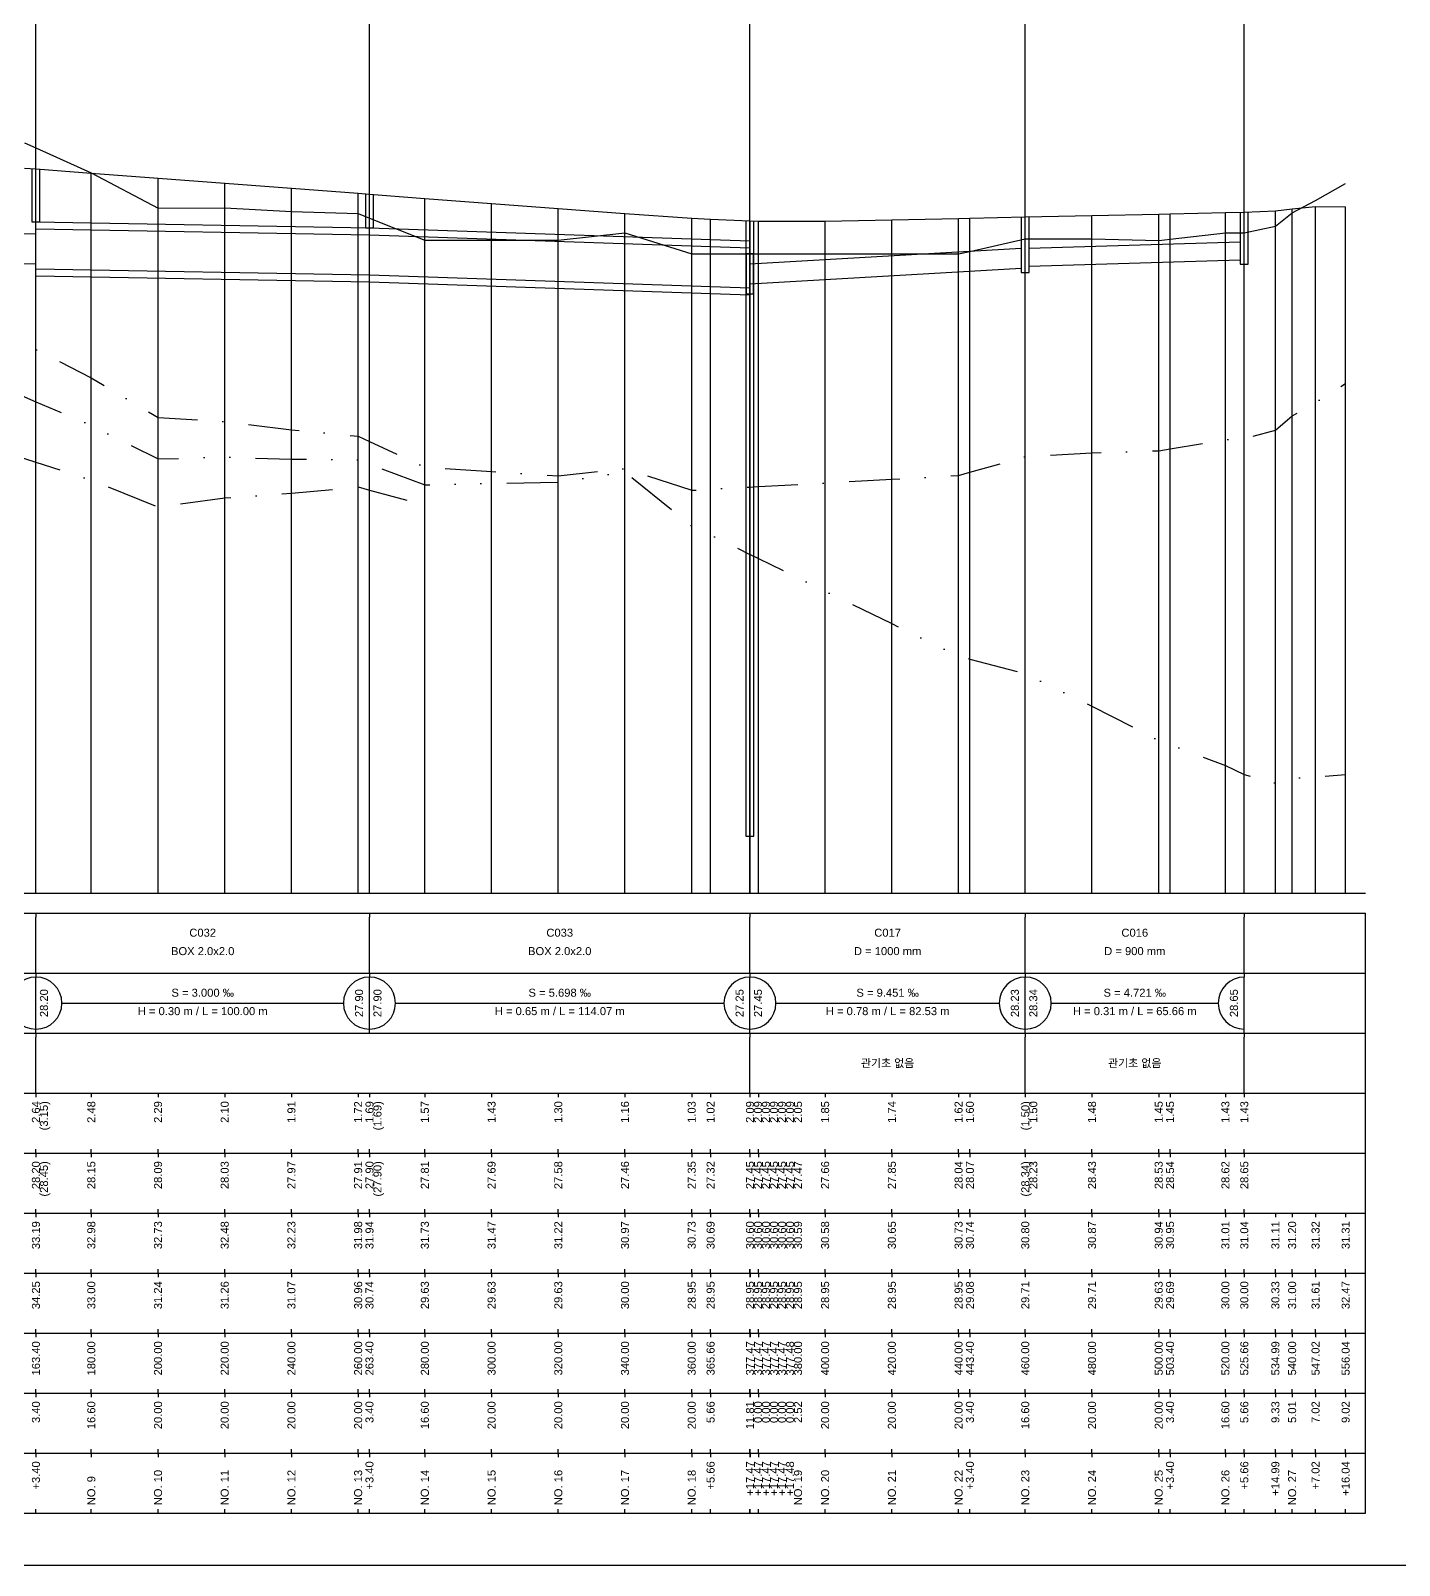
# Model space of a CAD drawing. Header units: millimetres. Extents: x -7351 to 135086, y 1419 to 5643.
# Drawn here: x 39453.2 to 39795.1, y 1419 to 1802.6 of the extents above; entities that cross this region are included whole.
import ezdxf
from ezdxf.enums import TextEntityAlignment as Align

# ---------------------------------------------------------------- set-up
doc = ezdxf.new("R2010")
doc.units = ezdxf.units.MM
for name, pattern in [('BORDER', [44.45, 12.7, -6.35, 12.7, -6.35, 0, -6.35]), ('DASHDOT', [25.4, 12.7, -6.35, 0, -6.35]), ('DIVIDE', [31.75, 12.7, -6.35, 0, -6.35, 0, -6.35])]:
    doc.linetypes.add(name, pattern=pattern)
for name, color, linetype in [('KZ_종단_계획선', 1, 'Continuous'), ('KZ_종단_관로', 4, 'Continuous'), ('KZ_종단_깃발', 7, 'Continuous'), ('KZ_종단_도각', 7, 'Continuous'), ('KZ_종단_맨홀', 4, 'Continuous'), ('KZ_종단_수직선', 7, 'Continuous'), ('KZ_종단_암거', 1, 'Continuous'), ('KZ_종단_암선1', 56, 'DASHDOT'), ('KZ_종단_암선2', 4, 'DIVIDE'), ('KZ_종단_암선3', 6, 'BORDER'), ('KZ_종단_지반선', 3, 'Continuous'), ('KZ_종단_테이블문자', 7, 'Continuous'), ('KZ_종단_테이블선', 7, 'Continuous')]:
    doc.layers.add(name, color=color, linetype=linetype)
doc.styles.get("Standard").update_dxf_attribs({"font": 'arial.ttf'})

msp = doc.modelspace()

# ---------------------------------------------------------------- linework, layer by layer
at = {"layer": 'KZ_종단_계획선'}
msp.add_lwpolyline([(39451.69, 1768.22), (39454.52, 1768.01), (39468.36, 1766.96), (39485.03, 1765.7), (39501.69, 1764.44), (39518.36, 1763.19), (39535.03, 1761.93), (39537.86, 1761.71), (39551.69, 1760.67), (39568.36, 1759.41), (39585.03, 1758.15), (39601.69, 1756.9), (39618.36, 1755.68), (39623.08, 1755.48), (39632.92, 1755.04), (39632.92, 1755.04), (39632.92, 1755.04), (39632.92, 1755.04), (39632.92, 1755.04), (39632.92, 1755.04), (39635.03, 1754.99), (39651.69, 1754.95), (39668.36, 1755.31), (39685.03, 1755.67), (39687.86, 1755.73), (39701.69, 1756.03), (39718.36, 1756.39), (39735.03, 1756.75), (39737.86, 1756.81), (39751.69, 1757.11), (39756.41, 1757.22), (39764.18, 1757.57), (39768.36, 1758.02), (39774.21, 1758.66), (39781.73, 1758.59)], dxfattribs=at)
at = {"layer": 'KZ_종단_관로'}
for p, q in [((39388.86, 1752.79), (39454.52, 1751.79)), ((39702.69, 1748.24), (39755.41, 1749.79)), ((39388.86, 1745.29), (39454.52, 1744.29)), ((39632.92, 1744.29), (39700.69, 1748.19)), ((39702.69, 1743.74), (39755.41, 1745.29)), ((39632.92, 1739.29), (39700.69, 1743.19))]:
    msp.add_line(p, q, dxfattribs=at)
for points in [[(39454.52, 1754.79), (39537.86, 1753.29)], [(39454.52, 1753.04), (39537.86, 1751.54)], [(39537.86, 1753.29), (39632.92, 1750.04)], [(39537.86, 1751.54), (39632.92, 1748.29)], [(39454.52, 1743.04), (39537.86, 1741.54)], [(39454.52, 1741.29), (39537.86, 1739.79)], [(39537.86, 1741.54), (39632.92, 1738.29)], [(39537.86, 1739.79), (39632.92, 1736.54)]]:
    msp.add_lwpolyline(points, dxfattribs=at)
at = {"layer": 'KZ_종단_깃발'}
for p, q in [((39454.52, 1587.04), (39454.52, 1899.85)), ((39537.86, 1587.04), (39537.86, 1899.85)), ((39632.92, 1587.04), (39632.92, 1899.85)), ((39701.69, 1587.04), (39701.69, 1899.85)), ((39756.41, 1587.04), (39756.41, 1899.85))]:
    msp.add_line(p, q, dxfattribs=at)
at = {"layer": 'KZ_종단_도각'}
msp.add_lwpolyline([(39273.36, 1419.04), (40114.36, 1419.04), (40114.36, 2013.04), (39273.36, 2013.04)], close=True, dxfattribs=at)
at = {"layer": 'KZ_종단_맨홀'}
for points in [[(39453.52, 1768.01), (39453.52, 1754.79), (39455.52, 1754.79), (39455.52, 1768.01)], [(39536.86, 1761.71), (39536.86, 1753.29), (39538.86, 1753.29), (39538.86, 1761.71)], [(39755.41, 1757.22), (39755.41, 1744.24), (39757.41, 1744.24), (39757.41, 1757.22)], [(39631.92, 1755.04), (39631.92, 1601.29), (39633.92, 1601.29), (39633.92, 1755.04)], [(39700.69, 1756.03), (39700.69, 1742.11), (39702.69, 1742.11), (39702.69, 1756.03)]]:
    msp.add_lwpolyline(points, dxfattribs=at)
at = {"layer": 'KZ_종단_수직선'}
for p, q in [((39454.53, 1587.04), (39454.53, 1768.01)), ((39468.36, 1587.04), (39468.36, 1766.96)), ((39485.03, 1587.04), (39485.03, 1765.7)), ((39501.69, 1587.04), (39501.69, 1764.44)), ((39518.36, 1587.04), (39518.36, 1763.19)), ((39535.03, 1587.04), (39535.03, 1761.93)), ((39537.86, 1587.04), (39537.86, 1761.71)), ((39551.69, 1587.04), (39551.69, 1760.67)), ((39568.36, 1587.04), (39568.36, 1759.41)), ((39585.03, 1587.04), (39585.03, 1758.15)), ((39601.69, 1587.04), (39601.69, 1756.9)), ((39735.03, 1587.04), (39735.03, 1756.75)), ((39737.86, 1587.04), (39737.86, 1756.81)), ((39751.69, 1587.04), (39751.69, 1757.11)), ((39756.41, 1587.04), (39756.41, 1757.22)), ((39764.18, 1587.04), (39764.18, 1757.57)), ((39768.36, 1587.04), (39768.36, 1758.02)), ((39774.21, 1587.04), (39774.21, 1758.66)), ((39781.73, 1587.04), (39781.73, 1758.59)), ((39618.36, 1587.04), (39618.36, 1755.68)), ((39623.08, 1587.04), (39623.08, 1755.48)), ((39632.92, 1587.04), (39632.92, 1755.04)), ((39632.92, 1587.04), (39632.92, 1755.04)), ((39632.92, 1587.04), (39632.92, 1755.04)), ((39632.92, 1587.04), (39632.92, 1755.04)), ((39632.92, 1587.04), (39632.92, 1755.04)), ((39632.93, 1587.04), (39632.93, 1755.04)), ((39635.03, 1587.04), (39635.03, 1754.99)), ((39651.69, 1587.04), (39651.69, 1754.95)), ((39668.36, 1587.04), (39668.36, 1755.31)), ((39685.03, 1587.04), (39685.03, 1755.67)), ((39687.86, 1587.04), (39687.86, 1755.73)), ((39701.69, 1587.04), (39701.69, 1756.03)), ((39718.36, 1587.04), (39718.36, 1756.39))]:
    msp.add_line(p, q, dxfattribs=at)
at = {"layer": 'KZ_종단_암거'}
for p, q in [((39633.75, 1746.79), (39632.09, 1746.79)), ((39632.09, 1736.79), (39632.09, 1746.79)), ((39633.75, 1746.79), (39633.75, 1736.79)), ((39632.09, 1736.79), (39633.75, 1736.79))]:
    msp.add_line(p, q, dxfattribs=at)
at = {"layer": 'KZ_종단_암선1', "flags": 128}
msp.add_lwpolyline([(39318.36, 1817.62), (39318.36, 1817.62), (39318.36, 1817.62), (39318.36, 1817.62), (39318.36, 1817.62), (39318.36, 1817.62), (39318.36, 1817.62), (39318.36, 1817.62), (39318.36, 1816.29), (39318.36, 1817.62), (39331.55, 1817.58), (39335.03, 1814.54), (39351.69, 1798.45), (39368.36, 1782.35), (39385.03, 1770.1), (39387.86, 1768.17), (39401.69, 1758.73), (39418.36, 1743.51), (39435.03, 1733.63), (39451.69, 1724.4), (39454.53, 1722.94), (39468.36, 1715.79), (39485.03, 1705.9), (39501.69, 1704.9), (39518.36, 1702.86), (39535.03, 1701.23), (39537.86, 1699.91), (39551.69, 1693.48), (39568.36, 1692.39), (39585.03, 1691.35), (39601.69, 1693.16), (39618.36, 1687.7), (39623.08, 1687.97), (39632.92, 1688.51), (39632.92, 1688.51), (39632.92, 1688.51), (39632.92, 1688.51), (39632.92, 1688.51), (39632.93, 1688.51), (39635.03, 1688.63), (39651.69, 1689.55), (39668.36, 1690.48), (39685.03, 1691.4), (39687.86, 1692.21), (39701.69, 1696.13), (39718.36, 1697.06), (39735.03, 1697.58), (39737.86, 1698.05), (39751.69, 1700.37), (39756.41, 1700.63), (39764.18, 1702.73), (39768.36, 1706.29), (39774.21, 1709.69), (39781.73, 1714.4)], dxfattribs=at)
at = {"layer": 'KZ_종단_암선2', "flags": 128}
msp.add_lwpolyline([(39318.36, 1792.35), (39318.36, 1792.35), (39318.36, 1792.35), (39318.36, 1792.35), (39318.36, 1792.35), (39318.36, 1792.35), (39318.36, 1792.35), (39318.36, 1792.35), (39318.36, 1791.03), (39318.36, 1792.35), (39331.55, 1793.5), (39335.03, 1790.77), (39351.69, 1776.17), (39368.36, 1761.56), (39385.03, 1750.79), (39387.86, 1749.12), (39401.69, 1740.92), (39418.36, 1727.19), (39435.03, 1718.8), (39451.69, 1711.06), (39454.53, 1709.85), (39468.36, 1703.94), (39485.03, 1695.54), (39501.69, 1696.03), (39518.36, 1695.48), (39535.03, 1695.34), (39537.86, 1694.27), (39551.69, 1689.08), (39568.36, 1689.46), (39585.03, 1689.75), (39601.69, 1692.29), (39618.36, 1678.81), (39623.08, 1676.51), (39632.92, 1671.7), (39632.92, 1671.7), (39632.92, 1671.7), (39632.92, 1671.7), (39632.92, 1671.7), (39632.93, 1671.7), (39635.03, 1670.67), (39651.69, 1662.53), (39668.36, 1654.39), (39685.03, 1646.25), (39687.86, 1645.51), (39701.69, 1641.92), (39718.36, 1633.78), (39735.03, 1625.23), (39737.86, 1624.16), (39751.69, 1618.95), (39756.41, 1616.65), (39764.18, 1614.52), (39768.36, 1615.81), (39774.21, 1616.03), (39781.73, 1616.65)], dxfattribs=at)
at = {"layer": 'KZ_종단_암선3', "flags": 128}
msp.add_lwpolyline([(39318.36, 1763.2), (39318.36, 1763.2), (39318.36, 1763.2), (39318.36, 1763.2), (39318.36, 1763.2), (39318.36, 1763.2), (39318.36, 1763.2), (39318.36, 1763.2), (39318.36, 1761.88), (39318.36, 1763.2), (39331.55, 1765.71), (39335.03, 1763.34), (39351.69, 1750.46), (39368.36, 1737.57), (39385.03, 1728.52), (39387.86, 1727.14), (39401.69, 1720.37), (39418.36, 1708.36), (39435.03, 1701.69), (39451.69, 1695.67), (39454.53, 1694.75), (39468.36, 1690.27), (39485.03, 1683.58), (39501.69, 1685.8), (39518.36, 1686.97), (39535.03, 1688.54), (39537.86, 1687.77), (39551.69, 1684.01)], dxfattribs=at)
at = {"layer": 'KZ_종단_지반선', "flags": 128}
msp.add_lwpolyline([(39451.69, 1774.55), (39454.53, 1773.28), (39468.36, 1767.04), (39485.03, 1758.24), (39501.69, 1758.34), (39518.36, 1757.39), (39535.03, 1756.85), (39537.86, 1755.72), (39551.69, 1750.2), (39568.36, 1750.2), (39585.03, 1750.2), (39601.69, 1752.04), (39618.36, 1746.77), (39623.08, 1746.77), (39632.92, 1746.77), (39632.92, 1746.77), (39632.92, 1746.77), (39632.92, 1746.77), (39632.92, 1746.77), (39632.93, 1746.77), (39635.03, 1746.77), (39651.69, 1746.77), (39668.36, 1746.77), (39685.03, 1746.77), (39687.86, 1747.42), (39701.69, 1750.58), (39718.36, 1750.58), (39735.03, 1750.17), (39737.86, 1750.49), (39751.69, 1752.04), (39756.41, 1752.04), (39764.18, 1753.7), (39768.36, 1757.04), (39774.21, 1760.11), (39781.73, 1764.4)], dxfattribs=at)
at = {"layer": 'KZ_종단_테이블문자'}
for p, q in [((39454.53, 1582.04), (39454.53, 1581.04)), ((39454.53, 1582.04), (39454.53, 1581.04)), ((39454.53, 1568.04), (39454.53, 1581.04)), ((39454.53, 1568.04), (39454.53, 1581.04)), ((39537.86, 1582.04), (39537.86, 1581.04)), ((39537.86, 1582.04), (39537.86, 1581.04)), ((39537.86, 1568.04), (39537.86, 1581.04)), ((39537.86, 1568.04), (39537.86, 1581.04)), ((39632.92, 1582.04), (39632.92, 1581.04)), ((39632.92, 1582.04), (39632.92, 1581.04)), ((39632.92, 1568.04), (39632.92, 1581.04)), ((39632.92, 1568.04), (39632.92, 1581.04)), ((39701.69, 1582.04), (39701.69, 1581.04)), ((39701.69, 1582.04), (39701.69, 1581.04)), ((39701.69, 1568.04), (39701.69, 1581.04)), ((39701.69, 1568.04), (39701.69, 1581.04)), ((39756.41, 1582.04), (39756.41, 1581.04)), ((39756.41, 1568.04), (39756.41, 1581.04)), ((39454.53, 1567.04), (39454.53, 1568.04)), ((39454.53, 1567.04), (39454.53, 1568.04)), ((39454.53, 1567.04), (39454.53, 1566.04)), ((39454.53, 1567.04), (39454.53, 1566.04)), ((39454.53, 1553.04), (39454.53, 1566.04)), ((39454.53, 1553.04), (39454.53, 1566.04)), ((39537.86, 1567.04), (39537.86, 1568.04)), ((39537.86, 1567.04), (39537.86, 1568.04)), ((39537.86, 1567.04), (39537.86, 1566.04)), ((39537.86, 1567.04), (39537.86, 1566.04)), ((39537.86, 1553.04), (39537.86, 1566.04)), ((39537.86, 1553.04), (39537.86, 1566.04)), ((39632.92, 1567.04), (39632.92, 1568.04)), ((39632.92, 1567.04), (39632.92, 1568.04)), ((39632.92, 1567.04), (39632.92, 1566.04)), ((39632.92, 1567.04), (39632.92, 1566.04)), ((39632.92, 1553.04), (39632.92, 1566.04)), ((39632.92, 1553.04), (39632.92, 1566.04)), ((39701.69, 1567.04), (39701.69, 1568.04)), ((39701.69, 1567.04), (39701.69, 1568.04)), ((39701.69, 1567.04), (39701.69, 1566.04)), ((39701.69, 1567.04), (39701.69, 1566.04)), ((39701.69, 1553.04), (39701.69, 1566.04)), ((39701.69, 1553.04), (39701.69, 1566.04)), ((39756.41, 1567.04), (39756.41, 1568.04)), ((39756.41, 1567.04), (39756.41, 1566.04)), ((39756.41, 1553.04), (39756.41, 1566.04)), ((39460.94, 1559.54), (39531.44, 1559.54)), ((39544.28, 1559.54), (39626.5, 1559.54)), ((39639.33, 1559.54), (39695.28, 1559.54)), ((39708.11, 1559.54), (39749.99, 1559.54)), ((39454.53, 1552.04), (39454.53, 1553.04)), ((39454.53, 1552.04), (39454.53, 1553.04)), ((39454.53, 1552.04), (39454.53, 1551.04)), ((39454.53, 1538.04), (39454.53, 1551.04)), ((39537.86, 1552.04), (39537.86, 1553.04)), ((39537.86, 1552.04), (39537.86, 1553.04)), ((39632.92, 1552.04), (39632.92, 1553.04)), ((39632.92, 1552.04), (39632.92, 1553.04)), ((39632.92, 1552.04), (39632.92, 1551.04)), ((39632.92, 1538.04), (39632.92, 1551.04)), ((39701.69, 1552.04), (39701.69, 1553.04)), ((39701.69, 1552.04), (39701.69, 1553.04)), ((39701.69, 1552.04), (39701.69, 1551.04)), ((39701.69, 1552.04), (39701.69, 1551.04)), ((39701.69, 1538.04), (39701.69, 1551.04)), ((39701.69, 1538.04), (39701.69, 1551.04)), ((39756.41, 1552.04), (39756.41, 1553.04)), ((39756.41, 1552.04), (39756.41, 1551.04)), ((39756.41, 1538.04), (39756.41, 1551.04)), ((39454.53, 1537.04), (39454.53, 1538.04)), ((39632.92, 1537.04), (39632.92, 1538.04)), ((39701.69, 1537.04), (39701.69, 1538.04)), ((39701.69, 1537.04), (39701.69, 1538.04)), ((39756.41, 1537.04), (39756.41, 1538.04))]:
    msp.add_line(p, q, dxfattribs=at)
for centre, start, end in [((39454.53, 1559.54), 90, 270), ((39454.53, 1559.54), 270, 90), ((39537.86, 1559.54), 90, 270), ((39537.86, 1559.54), 270, 90), ((39632.92, 1559.54), 90, 270), ((39632.92, 1559.54), 270, 90), ((39701.69, 1559.54), 90, 270), ((39701.69, 1559.54), 270, 90), ((39756.41, 1559.54), 90, 270)]:
    msp.add_arc(centre, 6.5, start, end, dxfattribs=at)
at = {"layer": 'KZ_종단_테이블선'}
for p, q in [((39298.36, 1587.04), (39786.73, 1587.04)), ((39298.36, 1582.04), (39786.73, 1582.04)), ((39786.73, 1567.04), (39786.73, 1582.04)), ((39298.36, 1567.04), (39786.73, 1567.04)), ((39786.73, 1552.04), (39786.73, 1567.04)), ((39298.36, 1552.04), (39786.73, 1552.04)), ((39786.73, 1537.04), (39786.73, 1552.04)), ((39298.36, 1537.04), (39786.73, 1537.04)), ((39454.52, 1537.04), (39454.52, 1536.04)), ((39468.36, 1537.04), (39468.36, 1536.04)), ((39485.03, 1537.04), (39485.03, 1536.04)), ((39501.69, 1537.04), (39501.69, 1536.04)), ((39518.36, 1537.04), (39518.36, 1536.04)), ((39535.03, 1537.04), (39535.03, 1536.04)), ((39537.86, 1537.04), (39537.86, 1536.04)), ((39551.69, 1537.04), (39551.69, 1536.04)), ((39568.36, 1537.04), (39568.36, 1536.04)), ((39585.03, 1537.04), (39585.03, 1536.04)), ((39601.69, 1537.04), (39601.69, 1536.04)), ((39618.36, 1537.04), (39618.36, 1536.04)), ((39623.08, 1537.04), (39623.08, 1536.04)), ((39632.92, 1537.04), (39632.92, 1536.04)), ((39632.92, 1537.04), (39632.92, 1536.04)), ((39632.92, 1537.04), (39632.92, 1536.04)), ((39632.92, 1537.04), (39632.92, 1536.04)), ((39632.92, 1537.04), (39632.92, 1536.04)), ((39632.92, 1537.04), (39632.92, 1536.04)), ((39635.03, 1537.04), (39635.03, 1536.04)), ((39651.69, 1537.04), (39651.69, 1536.04)), ((39668.36, 1537.04), (39668.36, 1536.04)), ((39685.03, 1537.04), (39685.03, 1536.04)), ((39687.86, 1537.04), (39687.86, 1536.04)), ((39701.69, 1537.04), (39701.69, 1536.04)), ((39718.36, 1537.04), (39718.36, 1536.04)), ((39735.03, 1537.04), (39735.03, 1536.04)), ((39737.86, 1537.04), (39737.86, 1536.04)), ((39751.69, 1537.04), (39751.69, 1536.04)), ((39756.41, 1537.04), (39756.41, 1536.04)), ((39786.73, 1522.04), (39786.73, 1537.04)), ((39454.52, 1522.04), (39454.52, 1523.04)), ((39468.36, 1522.04), (39468.36, 1523.04)), ((39485.03, 1522.04), (39485.03, 1523.04)), ((39501.69, 1522.04), (39501.69, 1523.04)), ((39518.36, 1522.04), (39518.36, 1523.04)), ((39535.03, 1522.04), (39535.03, 1523.04)), ((39537.86, 1522.04), (39537.86, 1523.04)), ((39551.69, 1522.04), (39551.69, 1523.04)), ((39568.36, 1522.04), (39568.36, 1523.04)), ((39585.03, 1522.04), (39585.03, 1523.04)), ((39601.69, 1522.04), (39601.69, 1523.04)), ((39618.36, 1522.04), (39618.36, 1523.04)), ((39623.08, 1522.04), (39623.08, 1523.04)), ((39632.92, 1522.04), (39632.92, 1523.04)), ((39632.92, 1522.04), (39632.92, 1523.04)), ((39632.92, 1522.04), (39632.92, 1523.04)), ((39632.92, 1522.04), (39632.92, 1523.04)), ((39632.92, 1522.04), (39632.92, 1523.04)), ((39632.92, 1522.04), (39632.92, 1523.04)), ((39635.03, 1522.04), (39635.03, 1523.04)), ((39651.69, 1522.04), (39651.69, 1523.04)), ((39668.36, 1522.04), (39668.36, 1523.04)), ((39685.03, 1522.04), (39685.03, 1523.04)), ((39687.86, 1522.04), (39687.86, 1523.04)), ((39701.69, 1522.04), (39701.69, 1523.04)), ((39718.36, 1522.04), (39718.36, 1523.04)), ((39735.03, 1522.04), (39735.03, 1523.04)), ((39737.86, 1522.04), (39737.86, 1523.04)), ((39751.69, 1522.04), (39751.69, 1523.04)), ((39756.41, 1522.04), (39756.41, 1523.04)), ((39298.36, 1522.04), (39786.73, 1522.04)), ((39454.52, 1522.04), (39454.52, 1521.04)), ((39468.36, 1522.04), (39468.36, 1521.04)), ((39485.03, 1522.04), (39485.03, 1521.04)), ((39501.69, 1522.04), (39501.69, 1521.04)), ((39518.36, 1522.04), (39518.36, 1521.04)), ((39535.03, 1522.04), (39535.03, 1521.04)), ((39537.86, 1522.04), (39537.86, 1521.04)), ((39551.69, 1522.04), (39551.69, 1521.04)), ((39568.36, 1522.04), (39568.36, 1521.04)), ((39585.03, 1522.04), (39585.03, 1521.04)), ((39601.69, 1522.04), (39601.69, 1521.04)), ((39618.36, 1522.04), (39618.36, 1521.04)), ((39623.08, 1522.04), (39623.08, 1521.04)), ((39632.92, 1522.04), (39632.92, 1521.04)), ((39632.92, 1522.04), (39632.92, 1521.04)), ((39632.92, 1522.04), (39632.92, 1521.04)), ((39632.92, 1522.04), (39632.92, 1521.04)), ((39632.92, 1522.04), (39632.92, 1521.04)), ((39632.92, 1522.04), (39632.92, 1521.04)), ((39635.03, 1522.04), (39635.03, 1521.04)), ((39651.69, 1522.04), (39651.69, 1521.04)), ((39668.36, 1522.04), (39668.36, 1521.04)), ((39685.03, 1522.04), (39685.03, 1521.04)), ((39687.86, 1522.04), (39687.86, 1521.04)), ((39701.69, 1522.04), (39701.69, 1521.04)), ((39718.36, 1522.04), (39718.36, 1521.04)), ((39735.03, 1522.04), (39735.03, 1521.04)), ((39737.86, 1522.04), (39737.86, 1521.04)), ((39751.69, 1522.04), (39751.69, 1521.04)), ((39756.41, 1522.04), (39756.41, 1521.04)), ((39786.73, 1507.04), (39786.73, 1522.04)), ((39454.52, 1507.04), (39454.52, 1508.04)), ((39468.36, 1507.04), (39468.36, 1508.04)), ((39485.03, 1507.04), (39485.03, 1508.04)), ((39501.69, 1507.04), (39501.69, 1508.04)), ((39518.36, 1507.04), (39518.36, 1508.04)), ((39535.03, 1507.04), (39535.03, 1508.04)), ((39537.86, 1507.04), (39537.86, 1508.04)), ((39551.69, 1507.04), (39551.69, 1508.04)), ((39568.36, 1507.04), (39568.36, 1508.04)), ((39585.03, 1507.04), (39585.03, 1508.04)), ((39601.69, 1507.04), (39601.69, 1508.04)), ((39618.36, 1507.04), (39618.36, 1508.04)), ((39623.08, 1507.04), (39623.08, 1508.04)), ((39632.92, 1507.04), (39632.92, 1508.04)), ((39632.92, 1507.04), (39632.92, 1508.04)), ((39632.92, 1507.04), (39632.92, 1508.04)), ((39632.92, 1507.04), (39632.92, 1508.04)), ((39632.92, 1507.04), (39632.92, 1508.04)), ((39632.92, 1507.04), (39632.92, 1508.04)), ((39635.03, 1507.04), (39635.03, 1508.04)), ((39651.69, 1507.04), (39651.69, 1508.04)), ((39668.36, 1507.04), (39668.36, 1508.04)), ((39685.03, 1507.04), (39685.03, 1508.04)), ((39687.86, 1507.04), (39687.86, 1508.04)), ((39701.69, 1507.04), (39701.69, 1508.04)), ((39718.36, 1507.04), (39718.36, 1508.04)), ((39735.03, 1507.04), (39735.03, 1508.04)), ((39737.86, 1507.04), (39737.86, 1508.04)), ((39751.69, 1507.04), (39751.69, 1508.04)), ((39756.41, 1507.04), (39756.41, 1508.04)), ((39298.36, 1507.04), (39786.73, 1507.04)), ((39454.53, 1507.04), (39454.53, 1506.04)), ((39468.36, 1507.04), (39468.36, 1506.04)), ((39485.03, 1507.04), (39485.03, 1506.04)), ((39501.69, 1507.04), (39501.69, 1506.04)), ((39518.36, 1507.04), (39518.36, 1506.04)), ((39535.03, 1507.04), (39535.03, 1506.04)), ((39537.86, 1507.04), (39537.86, 1506.04)), ((39551.69, 1507.04), (39551.69, 1506.04)), ((39568.36, 1507.04), (39568.36, 1506.04)), ((39585.03, 1507.04), (39585.03, 1506.04)), ((39601.69, 1507.04), (39601.69, 1506.04)), ((39618.36, 1507.04), (39618.36, 1506.04)), ((39623.08, 1507.04), (39623.08, 1506.04)), ((39632.92, 1507.04), (39632.92, 1506.04)), ((39632.92, 1507.04), (39632.92, 1506.04)), ((39632.92, 1507.04), (39632.92, 1506.04)), ((39632.92, 1507.04), (39632.92, 1506.04)), ((39632.92, 1507.04), (39632.92, 1506.04)), ((39632.93, 1507.04), (39632.93, 1506.04)), ((39635.03, 1507.04), (39635.03, 1506.04)), ((39651.69, 1507.04), (39651.69, 1506.04)), ((39668.36, 1507.04), (39668.36, 1506.04)), ((39685.03, 1507.04), (39685.03, 1506.04)), ((39687.86, 1507.04), (39687.86, 1506.04)), ((39701.69, 1507.04), (39701.69, 1506.04)), ((39718.36, 1507.04), (39718.36, 1506.04)), ((39735.03, 1507.04), (39735.03, 1506.04)), ((39737.86, 1507.04), (39737.86, 1506.04)), ((39751.69, 1507.04), (39751.69, 1506.04)), ((39756.41, 1507.04), (39756.41, 1506.04)), ((39764.18, 1507.04), (39764.18, 1506.04)), ((39768.36, 1507.04), (39768.36, 1506.04)), ((39774.21, 1507.04), (39774.21, 1506.04)), ((39781.73, 1507.04), (39781.73, 1506.04)), ((39786.73, 1492.04), (39786.73, 1507.04)), ((39298.36, 1492.04), (39786.73, 1492.04)), ((39454.53, 1492.04), (39454.53, 1493.04)), ((39454.53, 1492.04), (39454.53, 1491.04)), ((39468.36, 1492.04), (39468.36, 1493.04)), ((39468.36, 1492.04), (39468.36, 1491.04)), ((39485.03, 1492.04), (39485.03, 1493.04)), ((39485.03, 1492.04), (39485.03, 1491.04)), ((39501.69, 1492.04), (39501.69, 1493.04)), ((39501.69, 1492.04), (39501.69, 1491.04)), ((39518.36, 1492.04), (39518.36, 1493.04)), ((39518.36, 1492.04), (39518.36, 1491.04)), ((39535.03, 1492.04), (39535.03, 1493.04)), ((39535.03, 1492.04), (39535.03, 1491.04)), ((39537.86, 1492.04), (39537.86, 1493.04)), ((39537.86, 1492.04), (39537.86, 1491.04)), ((39551.69, 1492.04), (39551.69, 1493.04)), ((39551.69, 1492.04), (39551.69, 1491.04)), ((39568.36, 1492.04), (39568.36, 1493.04)), ((39568.36, 1492.04), (39568.36, 1491.04)), ((39585.03, 1492.04), (39585.03, 1493.04)), ((39585.03, 1492.04), (39585.03, 1491.04)), ((39601.69, 1492.04), (39601.69, 1493.04)), ((39601.69, 1492.04), (39601.69, 1491.04)), ((39618.36, 1492.04), (39618.36, 1493.04)), ((39618.36, 1492.04), (39618.36, 1491.04)), ((39623.08, 1492.04), (39623.08, 1493.04)), ((39623.08, 1492.04), (39623.08, 1491.04)), ((39632.92, 1492.04), (39632.92, 1493.04)), ((39632.92, 1492.04), (39632.92, 1493.04)), ((39632.92, 1492.04), (39632.92, 1493.04)), ((39632.92, 1492.04), (39632.92, 1493.04)), ((39632.92, 1492.04), (39632.92, 1493.04)), ((39632.92, 1492.04), (39632.92, 1491.04)), ((39632.92, 1492.04), (39632.92, 1491.04)), ((39632.92, 1492.04), (39632.92, 1491.04)), ((39632.92, 1492.04), (39632.92, 1491.04)), ((39632.92, 1492.04), (39632.92, 1491.04)), ((39632.93, 1492.04), (39632.93, 1493.04)), ((39632.93, 1492.04), (39632.93, 1491.04)), ((39635.03, 1492.04), (39635.03, 1493.04)), ((39635.03, 1492.04), (39635.03, 1491.04)), ((39651.69, 1492.04), (39651.69, 1493.04)), ((39651.69, 1492.04), (39651.69, 1491.04)), ((39668.36, 1492.04), (39668.36, 1493.04)), ((39668.36, 1492.04), (39668.36, 1491.04)), ((39685.03, 1492.04), (39685.03, 1493.04)), ((39685.03, 1492.04), (39685.03, 1491.04)), ((39687.86, 1492.04), (39687.86, 1493.04)), ((39687.86, 1492.04), (39687.86, 1491.04)), ((39701.69, 1492.04), (39701.69, 1493.04)), ((39701.69, 1492.04), (39701.69, 1491.04)), ((39718.36, 1492.04), (39718.36, 1493.04)), ((39718.36, 1492.04), (39718.36, 1491.04)), ((39735.03, 1492.04), (39735.03, 1493.04)), ((39735.03, 1492.04), (39735.03, 1491.04)), ((39737.86, 1492.04), (39737.86, 1493.04)), ((39737.86, 1492.04), (39737.86, 1491.04)), ((39751.69, 1492.04), (39751.69, 1493.04)), ((39751.69, 1492.04), (39751.69, 1491.04)), ((39756.41, 1492.04), (39756.41, 1493.04)), ((39756.41, 1492.04), (39756.41, 1491.04)), ((39764.18, 1492.04), (39764.18, 1493.04)), ((39764.18, 1492.04), (39764.18, 1491.04)), ((39768.36, 1492.04), (39768.36, 1493.04)), ((39768.36, 1492.04), (39768.36, 1491.04)), ((39774.21, 1492.04), (39774.21, 1493.04)), ((39774.21, 1492.04), (39774.21, 1491.04)), ((39781.73, 1492.04), (39781.73, 1493.04)), ((39781.73, 1492.04), (39781.73, 1491.04)), ((39786.73, 1477.04), (39786.73, 1492.04)), ((39298.36, 1477.04), (39786.73, 1477.04)), ((39454.53, 1477.04), (39454.53, 1478.04)), ((39454.53, 1477.04), (39454.53, 1476.04)), ((39468.36, 1477.04), (39468.36, 1478.04)), ((39468.36, 1477.04), (39468.36, 1476.04)), ((39485.03, 1477.04), (39485.03, 1478.04)), ((39485.03, 1477.04), (39485.03, 1476.04)), ((39501.69, 1477.04), (39501.69, 1478.04)), ((39501.69, 1477.04), (39501.69, 1476.04)), ((39518.36, 1477.04), (39518.36, 1478.04)), ((39518.36, 1477.04), (39518.36, 1476.04)), ((39535.03, 1477.04), (39535.03, 1478.04)), ((39535.03, 1477.04), (39535.03, 1476.04)), ((39537.86, 1477.04), (39537.86, 1478.04)), ((39537.86, 1477.04), (39537.86, 1476.04)), ((39551.69, 1477.04), (39551.69, 1478.04)), ((39551.69, 1477.04), (39551.69, 1476.04)), ((39568.36, 1477.04), (39568.36, 1478.04)), ((39568.36, 1477.04), (39568.36, 1476.04)), ((39585.03, 1477.04), (39585.03, 1478.04)), ((39585.03, 1477.04), (39585.03, 1476.04)), ((39601.69, 1477.04), (39601.69, 1478.04)), ((39601.69, 1477.04), (39601.69, 1476.04)), ((39618.36, 1477.04), (39618.36, 1478.04)), ((39618.36, 1477.04), (39618.36, 1476.04)), ((39623.08, 1477.04), (39623.08, 1478.04)), ((39623.08, 1477.04), (39623.08, 1476.04)), ((39632.92, 1477.04), (39632.92, 1478.04)), ((39632.92, 1477.04), (39632.92, 1478.04)), ((39632.92, 1477.04), (39632.92, 1478.04)), ((39632.92, 1477.04), (39632.92, 1478.04)), ((39632.92, 1477.04), (39632.92, 1478.04)), ((39632.92, 1477.04), (39632.92, 1476.04)), ((39632.92, 1477.04), (39632.92, 1476.04)), ((39632.92, 1477.04), (39632.92, 1476.04)), ((39632.92, 1477.04), (39632.92, 1476.04)), ((39632.92, 1477.04), (39632.92, 1476.04)), ((39632.93, 1477.04), (39632.93, 1478.04)), ((39632.93, 1477.04), (39632.93, 1476.04)), ((39635.03, 1477.04), (39635.03, 1478.04)), ((39635.03, 1477.04), (39635.03, 1476.04)), ((39651.69, 1477.04), (39651.69, 1478.04)), ((39651.69, 1477.04), (39651.69, 1476.04)), ((39668.36, 1477.04), (39668.36, 1478.04)), ((39668.36, 1477.04), (39668.36, 1476.04)), ((39685.03, 1477.04), (39685.03, 1478.04)), ((39685.03, 1477.04), (39685.03, 1476.04)), ((39687.86, 1477.04), (39687.86, 1478.04)), ((39687.86, 1477.04), (39687.86, 1476.04)), ((39701.69, 1477.04), (39701.69, 1478.04)), ((39701.69, 1477.04), (39701.69, 1476.04)), ((39718.36, 1477.04), (39718.36, 1478.04)), ((39718.36, 1477.04), (39718.36, 1476.04)), ((39735.03, 1477.04), (39735.03, 1478.04)), ((39735.03, 1477.04), (39735.03, 1476.04)), ((39737.86, 1477.04), (39737.86, 1478.04)), ((39737.86, 1477.04), (39737.86, 1476.04)), ((39751.69, 1477.04), (39751.69, 1478.04)), ((39751.69, 1477.04), (39751.69, 1476.04)), ((39756.41, 1477.04), (39756.41, 1478.04)), ((39756.41, 1477.04), (39756.41, 1476.04)), ((39764.18, 1477.04), (39764.18, 1478.04)), ((39764.18, 1477.04), (39764.18, 1476.04)), ((39768.36, 1477.04), (39768.36, 1478.04)), ((39768.36, 1477.04), (39768.36, 1476.04)), ((39774.21, 1477.04), (39774.21, 1478.04)), ((39774.21, 1477.04), (39774.21, 1476.04)), ((39781.73, 1477.04), (39781.73, 1478.04)), ((39781.73, 1477.04), (39781.73, 1476.04)), ((39786.73, 1462.04), (39786.73, 1477.04)), ((39298.36, 1462.04), (39786.73, 1462.04)), ((39454.53, 1462.04), (39454.53, 1463.04)), ((39454.53, 1462.04), (39454.53, 1461.04)), ((39468.36, 1462.04), (39468.36, 1463.04)), ((39468.36, 1462.04), (39468.36, 1461.04)), ((39485.03, 1462.04), (39485.03, 1463.04)), ((39485.03, 1462.04), (39485.03, 1461.04)), ((39501.69, 1462.04), (39501.69, 1463.04)), ((39501.69, 1462.04), (39501.69, 1461.04)), ((39518.36, 1462.04), (39518.36, 1463.04)), ((39518.36, 1462.04), (39518.36, 1461.04)), ((39535.03, 1462.04), (39535.03, 1463.04)), ((39535.03, 1462.04), (39535.03, 1461.04)), ((39537.86, 1462.04), (39537.86, 1463.04)), ((39537.86, 1462.04), (39537.86, 1461.04)), ((39551.69, 1462.04), (39551.69, 1463.04)), ((39551.69, 1462.04), (39551.69, 1461.04)), ((39568.36, 1462.04), (39568.36, 1463.04)), ((39568.36, 1462.04), (39568.36, 1461.04)), ((39585.03, 1462.04), (39585.03, 1463.04)), ((39585.03, 1462.04), (39585.03, 1461.04)), ((39601.69, 1462.04), (39601.69, 1463.04)), ((39601.69, 1462.04), (39601.69, 1461.04)), ((39618.36, 1462.04), (39618.36, 1463.04)), ((39618.36, 1462.04), (39618.36, 1461.04)), ((39623.08, 1462.04), (39623.08, 1463.04)), ((39623.08, 1462.04), (39623.08, 1461.04)), ((39632.92, 1462.04), (39632.92, 1463.04)), ((39632.92, 1462.04), (39632.92, 1463.04)), ((39632.92, 1462.04), (39632.92, 1463.04)), ((39632.92, 1462.04), (39632.92, 1463.04)), ((39632.92, 1462.04), (39632.92, 1463.04)), ((39632.92, 1462.04), (39632.92, 1461.04)), ((39632.92, 1462.04), (39632.92, 1461.04)), ((39632.92, 1462.04), (39632.92, 1461.04)), ((39632.92, 1462.04), (39632.92, 1461.04)), ((39632.92, 1462.04), (39632.92, 1461.04)), ((39632.93, 1462.04), (39632.93, 1463.04)), ((39632.93, 1462.04), (39632.93, 1461.04)), ((39635.03, 1462.04), (39635.03, 1463.04)), ((39635.03, 1462.04), (39635.03, 1461.04)), ((39651.69, 1462.04), (39651.69, 1463.04)), ((39651.69, 1462.04), (39651.69, 1461.04)), ((39668.36, 1462.04), (39668.36, 1463.04)), ((39668.36, 1462.04), (39668.36, 1461.04)), ((39685.03, 1462.04), (39685.03, 1463.04)), ((39685.03, 1462.04), (39685.03, 1461.04)), ((39687.86, 1462.04), (39687.86, 1463.04)), ((39687.86, 1462.04), (39687.86, 1461.04)), ((39701.69, 1462.04), (39701.69, 1463.04)), ((39701.69, 1462.04), (39701.69, 1461.04)), ((39718.36, 1462.04), (39718.36, 1463.04)), ((39718.36, 1462.04), (39718.36, 1461.04)), ((39735.03, 1462.04), (39735.03, 1463.04)), ((39735.03, 1462.04), (39735.03, 1461.04)), ((39737.86, 1462.04), (39737.86, 1463.04)), ((39737.86, 1462.04), (39737.86, 1461.04)), ((39751.69, 1462.04), (39751.69, 1463.04)), ((39751.69, 1462.04), (39751.69, 1461.04)), ((39756.41, 1462.04), (39756.41, 1463.04)), ((39756.41, 1462.04), (39756.41, 1461.04)), ((39764.18, 1462.04), (39764.18, 1463.04)), ((39764.18, 1462.04), (39764.18, 1461.04)), ((39768.36, 1462.04), (39768.36, 1463.04)), ((39768.36, 1462.04), (39768.36, 1461.04)), ((39774.21, 1462.04), (39774.21, 1463.04)), ((39774.21, 1462.04), (39774.21, 1461.04)), ((39781.73, 1462.04), (39781.73, 1463.04)), ((39781.73, 1462.04), (39781.73, 1461.04)), ((39786.73, 1447.04), (39786.73, 1462.04)), ((39298.36, 1447.04), (39786.73, 1447.04)), ((39454.53, 1447.04), (39454.53, 1448.04)), ((39454.53, 1447.04), (39454.53, 1446.04)), ((39468.36, 1447.04), (39468.36, 1448.04)), ((39468.36, 1447.04), (39468.36, 1446.04)), ((39485.03, 1447.04), (39485.03, 1448.04)), ((39485.03, 1447.04), (39485.03, 1446.04)), ((39501.69, 1447.04), (39501.69, 1448.04)), ((39501.69, 1447.04), (39501.69, 1446.04)), ((39518.36, 1447.04), (39518.36, 1448.04)), ((39518.36, 1447.04), (39518.36, 1446.04)), ((39535.03, 1447.04), (39535.03, 1448.04)), ((39535.03, 1447.04), (39535.03, 1446.04)), ((39537.86, 1447.04), (39537.86, 1448.04)), ((39537.86, 1447.04), (39537.86, 1446.04)), ((39551.69, 1447.04), (39551.69, 1448.04)), ((39551.69, 1447.04), (39551.69, 1446.04)), ((39568.36, 1447.04), (39568.36, 1448.04)), ((39568.36, 1447.04), (39568.36, 1446.04)), ((39585.03, 1447.04), (39585.03, 1448.04)), ((39585.03, 1447.04), (39585.03, 1446.04)), ((39601.69, 1447.04), (39601.69, 1448.04)), ((39601.69, 1447.04), (39601.69, 1446.04)), ((39618.36, 1447.04), (39618.36, 1448.04)), ((39618.36, 1447.04), (39618.36, 1446.04)), ((39623.08, 1447.04), (39623.08, 1448.04)), ((39623.08, 1447.04), (39623.08, 1446.04)), ((39632.92, 1447.04), (39632.92, 1448.04)), ((39632.92, 1447.04), (39632.92, 1448.04)), ((39632.92, 1447.04), (39632.92, 1448.04)), ((39632.92, 1447.04), (39632.92, 1448.04)), ((39632.92, 1447.04), (39632.92, 1448.04)), ((39632.92, 1447.04), (39632.92, 1446.04)), ((39632.92, 1447.04), (39632.92, 1446.04)), ((39632.92, 1447.04), (39632.92, 1446.04)), ((39632.92, 1447.04), (39632.92, 1446.04)), ((39632.92, 1447.04), (39632.92, 1446.04)), ((39632.93, 1447.04), (39632.93, 1448.04)), ((39632.93, 1447.04), (39632.93, 1446.04)), ((39635.03, 1447.04), (39635.03, 1448.04)), ((39635.03, 1447.04), (39635.03, 1446.04)), ((39651.69, 1447.04), (39651.69, 1448.04)), ((39651.69, 1447.04), (39651.69, 1446.04)), ((39668.36, 1447.04), (39668.36, 1448.04)), ((39668.36, 1447.04), (39668.36, 1446.04)), ((39685.03, 1447.04), (39685.03, 1448.04)), ((39685.03, 1447.04), (39685.03, 1446.04)), ((39687.86, 1447.04), (39687.86, 1448.04)), ((39687.86, 1447.04), (39687.86, 1446.04)), ((39701.69, 1447.04), (39701.69, 1448.04)), ((39701.69, 1447.04), (39701.69, 1446.04)), ((39718.36, 1447.04), (39718.36, 1448.04)), ((39718.36, 1447.04), (39718.36, 1446.04)), ((39735.03, 1447.04), (39735.03, 1448.04)), ((39735.03, 1447.04), (39735.03, 1446.04)), ((39737.86, 1447.04), (39737.86, 1448.04)), ((39737.86, 1447.04), (39737.86, 1446.04)), ((39751.69, 1447.04), (39751.69, 1448.04)), ((39751.69, 1447.04), (39751.69, 1446.04)), ((39756.41, 1447.04), (39756.41, 1448.04)), ((39756.41, 1447.04), (39756.41, 1446.04)), ((39764.18, 1447.04), (39764.18, 1448.04)), ((39764.18, 1447.04), (39764.18, 1446.04)), ((39768.36, 1447.04), (39768.36, 1448.04)), ((39768.36, 1447.04), (39768.36, 1446.04)), ((39774.21, 1447.04), (39774.21, 1448.04)), ((39774.21, 1447.04), (39774.21, 1446.04)), ((39781.73, 1447.04), (39781.73, 1448.04)), ((39781.73, 1447.04), (39781.73, 1446.04)), ((39786.73, 1432.04), (39786.73, 1447.04)), ((39298.36, 1432.04), (39786.73, 1432.04)), ((39454.53, 1432.04), (39454.53, 1433.04)), ((39468.36, 1432.04), (39468.36, 1433.04)), ((39485.03, 1432.04), (39485.03, 1433.04)), ((39501.69, 1432.04), (39501.69, 1433.04)), ((39518.36, 1432.04), (39518.36, 1433.04)), ((39535.03, 1432.04), (39535.03, 1433.04)), ((39537.86, 1432.04), (39537.86, 1433.04)), ((39551.69, 1432.04), (39551.69, 1433.04)), ((39568.36, 1432.04), (39568.36, 1433.04)), ((39585.03, 1432.04), (39585.03, 1433.04)), ((39601.69, 1432.04), (39601.69, 1433.04)), ((39618.36, 1432.04), (39618.36, 1433.04)), ((39623.08, 1432.04), (39623.08, 1433.04)), ((39632.92, 1432.04), (39632.92, 1433.04)), ((39632.92, 1432.04), (39632.92, 1433.04)), ((39632.92, 1432.04), (39632.92, 1433.04)), ((39632.92, 1432.04), (39632.92, 1433.04)), ((39632.92, 1432.04), (39632.92, 1433.04)), ((39632.93, 1432.04), (39632.93, 1433.04)), ((39635.03, 1432.04), (39635.03, 1433.04)), ((39651.69, 1432.04), (39651.69, 1433.04)), ((39668.36, 1432.04), (39668.36, 1433.04)), ((39685.03, 1432.04), (39685.03, 1433.04)), ((39687.86, 1432.04), (39687.86, 1433.04)), ((39701.69, 1432.04), (39701.69, 1433.04)), ((39718.36, 1432.04), (39718.36, 1433.04)), ((39735.03, 1432.04), (39735.03, 1433.04)), ((39737.86, 1432.04), (39737.86, 1433.04)), ((39751.69, 1432.04), (39751.69, 1433.04)), ((39756.41, 1432.04), (39756.41, 1433.04)), ((39764.18, 1432.04), (39764.18, 1433.04)), ((39768.36, 1432.04), (39768.36, 1433.04)), ((39774.21, 1432.04), (39774.21, 1433.04)), ((39781.73, 1432.04), (39781.73, 1433.04))]:
    msp.add_line(p, q, dxfattribs=at)

# ---------------------------------------------------------------- texts
at = {"layer": 'KZ_종단_테이블문자'}
for s, p in [('C032', (39496.19, 1575.54)), ('C033', (39585.39, 1575.54)), ('C017', (39667.31, 1575.54)), ('C016', (39729.05, 1575.54)), ('S = 3.000 ‰', (39496.19, 1560.54)), ('S = 5.698 ‰', (39585.39, 1560.54)), ('S = 9.451 ‰', (39667.31, 1560.54)), ('S = 4.721 ‰', (39729.05, 1560.54))]:
    msp.add_text(s, height=2, dxfattribs=at).set_placement(p, align=Align.BOTTOM_CENTER)
for s, p in [('BOX 2.0x2.0', (39496.19, 1573.54)), ('BOX 2.0x2.0', (39585.39, 1573.54)), ('D = 1000 mm', (39667.31, 1573.54)), ('D = 900 mm', (39729.05, 1573.54)), ('H = 0.30 m / L = 100.00 m', (39496.19, 1558.54)), ('H = 0.65 m / L = 114.07 m', (39585.39, 1558.54)), ('H = 0.78 m / L = 82.53 m', (39667.31, 1558.54)), ('H = 0.31 m / L = 65.66 m', (39729.05, 1558.54))]:
    msp.add_text(s, height=2, dxfattribs=at).set_placement(p, align=Align.TOP_CENTER)
for s, p in [('28.20', (39455.53, 1559.54)), ('27.90', (39538.86, 1559.54)), ('27.45', (39633.92, 1559.54)), ('28.34', (39702.69, 1559.54))]:
    msp.add_text(s, height=2, rotation=90, dxfattribs=at).set_placement(p, align=Align.TOP_CENTER)
for s, p in [('27.90', (39536.86, 1559.54)), ('27.25', (39631.92, 1559.54)), ('28.23', (39700.69, 1559.54)), ('28.65', (39755.41, 1559.54))]:
    msp.add_text(s, height=2, rotation=90, dxfattribs=at).set_placement(p, align=Align.BOTTOM_CENTER)
for p in [(39667.31, 1544.54), (39729.05, 1544.54)]:
    msp.add_text('관기초 없음', height=2, dxfattribs=at).set_placement(p, align=Align.MIDDLE_CENTER)
for s, p in [('2.64', (39454.52, 1535.04)), ('(3.15)', (39456.52, 1535.04)), ('2.48', (39468.36, 1535.04)), ('2.29', (39485.03, 1535.04)), ('2.10', (39501.69, 1535.04)), ('1.91', (39518.36, 1535.04)), ('1.72', (39535.03, 1535.04)), ('1.69', (39537.86, 1535.04)), ('(1.69)', (39539.86, 1535.04)), ('1.57', (39551.69, 1535.04)), ('1.43', (39568.36, 1535.04)), ('1.30', (39585.03, 1535.04)), ('1.16', (39601.69, 1535.04)), ('1.03', (39618.36, 1535.04)), ('1.02', (39623.08, 1535.04)), ('2.09', (39632.92, 1535.04)), ('2.09', (39634.92, 1535.04)), ('2.09', (39636.92, 1535.04)), ('2.09', (39638.92, 1535.04)), ('2.09', (39640.92, 1535.04)), ('2.09', (39642.92, 1535.04)), ('2.05', (39644.92, 1535.04)), ('1.85', (39651.69, 1535.04)), ('1.74', (39668.36, 1535.04)), ('1.62', (39685.03, 1535.04)), ('1.60', (39687.86, 1535.04)), ('(1.50)', (39701.69, 1535.04)), ('1.50', (39703.69, 1535.04)), ('1.48', (39718.36, 1535.04)), ('1.45', (39735.03, 1535.04)), ('1.45', (39737.86, 1535.04)), ('1.43', (39751.69, 1535.04)), ('1.43', (39756.41, 1535.04)), ('28.20', (39454.52, 1520.04)), ('(28.45)', (39456.52, 1520.04)), ('28.15', (39468.36, 1520.04)), ('28.09', (39485.03, 1520.04)), ('28.03', (39501.69, 1520.04)), ('27.97', (39518.36, 1520.04)), ('27.91', (39535.03, 1520.04)), ('27.90', (39537.86, 1520.04)), ('(27.90)', (39539.86, 1520.04)), ('27.81', (39551.69, 1520.04)), ('27.69', (39568.36, 1520.04)), ('27.58', (39585.03, 1520.04)), ('27.46', (39601.69, 1520.04)), ('27.35', (39618.36, 1520.04)), ('27.32', (39623.08, 1520.04)), ('27.45', (39632.92, 1520.04)), ('27.45', (39634.92, 1520.04)), ('27.45', (39636.92, 1520.04)), ('27.45', (39638.92, 1520.04)), ('27.45', (39640.92, 1520.04)), ('27.45', (39642.92, 1520.04)), ('27.47', (39644.92, 1520.04)), ('27.66', (39651.69, 1520.04)), ('27.85', (39668.36, 1520.04)), ('28.04', (39685.03, 1520.04)), ('28.07', (39687.86, 1520.04)), ('(28.34)', (39701.69, 1520.04)), ('28.23', (39703.69, 1520.04)), ('28.43', (39718.36, 1520.04)), ('28.53', (39735.03, 1520.04)), ('28.54', (39737.86, 1520.04)), ('28.62', (39751.69, 1520.04)), ('28.65', (39756.41, 1520.04)), ('33.19', (39454.53, 1505.04)), ('32.98', (39468.36, 1505.04)), ('32.73', (39485.03, 1505.04)), ('32.48', (39501.69, 1505.04)), ('32.23', (39518.36, 1505.04)), ('31.98', (39535.03, 1505.04)), ('31.94', (39537.86, 1505.04)), ('31.73', (39551.69, 1505.04)), ('31.47', (39568.36, 1505.04)), ('31.22', (39585.03, 1505.04)), ('30.97', (39601.69, 1505.04)), ('30.73', (39618.36, 1505.04)), ('30.69', (39623.08, 1505.04)), ('30.60', (39632.92, 1505.04)), ('30.60', (39634.92, 1505.04)), ('30.60', (39636.92, 1505.04)), ('30.60', (39638.92, 1505.04)), ('30.60', (39640.92, 1505.04)), ('30.60', (39642.92, 1505.04)), ('30.59', (39644.92, 1505.04)), ('30.58', (39651.69, 1505.04)), ('30.65', (39668.36, 1505.04)), ('30.73', (39685.03, 1505.04)), ('30.74', (39687.86, 1505.04)), ('30.80', (39701.69, 1505.04)), ('30.87', (39718.36, 1505.04)), ('30.94', (39735.03, 1505.04)), ('30.95', (39737.86, 1505.04)), ('31.01', (39751.69, 1505.04)), ('31.04', (39756.41, 1505.04)), ('31.11', (39764.18, 1505.04)), ('31.20', (39768.36, 1505.04)), ('31.32', (39774.21, 1505.04)), ('31.31', (39781.73, 1505.04)), ('34.25', (39454.53, 1490.04)), ('33.00', (39468.36, 1490.04)), ('31.24', (39485.03, 1490.04)), ('31.26', (39501.69, 1490.04)), ('31.07', (39518.36, 1490.04)), ('30.96', (39535.03, 1490.04)), ('30.74', (39537.86, 1490.04)), ('29.63', (39551.69, 1490.04)), ('29.63', (39568.36, 1490.04)), ('29.63', (39585.03, 1490.04)), ('30.00', (39601.69, 1490.04)), ('28.95', (39618.36, 1490.04)), ('28.95', (39623.08, 1490.04)), ('28.95', (39632.92, 1490.04)), ('28.95', (39634.92, 1490.04)), ('28.95', (39636.92, 1490.04)), ('28.95', (39638.92, 1490.04)), ('28.95', (39640.92, 1490.04)), ('28.95', (39642.92, 1490.04)), ('28.95', (39644.92, 1490.04)), ('28.95', (39651.69, 1490.04)), ('28.95', (39668.36, 1490.04)), ('28.95', (39685.03, 1490.04)), ('29.08', (39687.86, 1490.04)), ('29.71', (39701.69, 1490.04)), ('29.71', (39718.36, 1490.04)), ('29.63', (39735.03, 1490.04)), ('29.69', (39737.86, 1490.04)), ('30.00', (39751.69, 1490.04)), ('30.00', (39756.41, 1490.04)), ('30.33', (39764.18, 1490.04)), ('31.00', (39768.36, 1490.04)), ('31.61', (39774.21, 1490.04)), ('32.47', (39781.73, 1490.04)), ('163.40', (39454.53, 1475.04)), ('180.00', (39468.36, 1475.04)), ('200.00', (39485.03, 1475.04)), ('220.00', (39501.69, 1475.04)), ('240.00', (39518.36, 1475.04)), ('260.00', (39535.03, 1475.04)), ('263.40', (39537.86, 1475.04)), ('280.00', (39551.69, 1475.04)), ('300.00', (39568.36, 1475.04)), ('320.00', (39585.03, 1475.04)), ('340.00', (39601.69, 1475.04)), ('360.00', (39618.36, 1475.04)), ('365.66', (39623.08, 1475.04)), ('377.47', (39632.92, 1475.04)), ('377.47', (39634.92, 1475.04)), ('377.47', (39636.92, 1475.04)), ('377.47', (39638.92, 1475.04)), ('377.47', (39640.92, 1475.04)), ('377.48', (39642.92, 1475.04)), ('380.00', (39644.92, 1475.04)), ('400.00', (39651.69, 1475.04)), ('420.00', (39668.36, 1475.04)), ('440.00', (39685.03, 1475.04)), ('443.40', (39687.86, 1475.04)), ('460.00', (39701.69, 1475.04)), ('480.00', (39718.36, 1475.04)), ('500.00', (39735.03, 1475.04)), ('503.40', (39737.86, 1475.04)), ('520.00', (39751.69, 1475.04)), ('525.66', (39756.41, 1475.04)), ('534.99', (39764.18, 1475.04)), ('540.00', (39768.36, 1475.04)), ('547.02', (39774.21, 1475.04)), ('556.04', (39781.73, 1475.04)), ('3.40', (39454.53, 1460.04)), ('16.60', (39468.36, 1460.04)), ('20.00', (39485.03, 1460.04)), ('20.00', (39501.69, 1460.04)), ('20.00', (39518.36, 1460.04)), ('20.00', (39535.03, 1460.04)), ('3.40', (39537.86, 1460.04)), ('16.60', (39551.69, 1460.04)), ('20.00', (39568.36, 1460.04)), ('20.00', (39585.03, 1460.04)), ('20.00', (39601.69, 1460.04)), ('20.00', (39618.36, 1460.04)), ('5.66', (39623.08, 1460.04)), ('11.81', (39632.92, 1460.04)), ('0.00', (39634.92, 1460.04)), ('0.00', (39636.92, 1460.04)), ('0.00', (39638.92, 1460.04)), ('0.00', (39640.92, 1460.04)), ('0.00', (39642.92, 1460.04)), ('2.52', (39644.92, 1460.04)), ('20.00', (39651.69, 1460.04)), ('20.00', (39668.36, 1460.04)), ('20.00', (39685.03, 1460.04)), ('3.40', (39687.86, 1460.04)), ('16.60', (39701.69, 1460.04)), ('20.00', (39718.36, 1460.04)), ('20.00', (39735.03, 1460.04)), ('3.40', (39737.86, 1460.04)), ('16.60', (39751.69, 1460.04)), ('5.66', (39756.41, 1460.04)), ('9.33', (39764.18, 1460.04)), ('5.01', (39768.36, 1460.04)), ('7.02', (39774.21, 1460.04)), ('9.02', (39781.73, 1460.04)), ('+3.40', (39454.53, 1445.04)), ('+3.40', (39537.86, 1445.04)), ('+5.66', (39623.08, 1445.04)), ('+17.47', (39632.92, 1445.04)), ('+17.47', (39634.92, 1445.04)), ('+17.47', (39636.92, 1445.04)), ('+17.47', (39638.92, 1445.04)), ('+17.47', (39640.92, 1445.04)), ('+17.48', (39642.92, 1445.04)), ('+3.40', (39687.86, 1445.04)), ('+3.40', (39737.86, 1445.04)), ('+5.66', (39756.41, 1445.04)), ('+14.99', (39764.18, 1445.04)), ('+7.02', (39774.21, 1445.04)), ('+16.04', (39781.73, 1445.04))]:
    msp.add_text(s, height=2, rotation=90, dxfattribs=at).set_placement(p, align=Align.MIDDLE_RIGHT)
for s, p in [('NO. 10', (39485.03, 1434.04)), ('NO. 11', (39501.69, 1434.04)), ('NO. 12', (39518.36, 1434.04)), ('NO. 13', (39535.03, 1434.04)), ('NO. 14', (39551.69, 1434.04)), ('NO. 15', (39568.36, 1434.04)), ('NO. 16', (39585.03, 1434.04)), ('NO. 17', (39601.69, 1434.04)), ('NO. 18', (39618.36, 1434.04)), ('NO. 19', (39644.92, 1434.04)), ('NO. 20', (39651.69, 1434.04)), ('NO. 21', (39668.36, 1434.04)), ('NO. 22', (39685.03, 1434.04)), ('NO. 23', (39701.69, 1434.04)), ('NO. 24', (39718.36, 1434.04)), ('NO. 25', (39735.03, 1434.04)), ('NO. 26', (39751.69, 1434.04)), ('NO. 27', (39768.36, 1434.04)), ('NO. 9', (39468.36, 1434.04))]:
    msp.add_text(s, height=2, rotation=90, dxfattribs=at).set_placement(p, align=Align.MIDDLE_LEFT)

doc.saveas('drawing.dxf')
